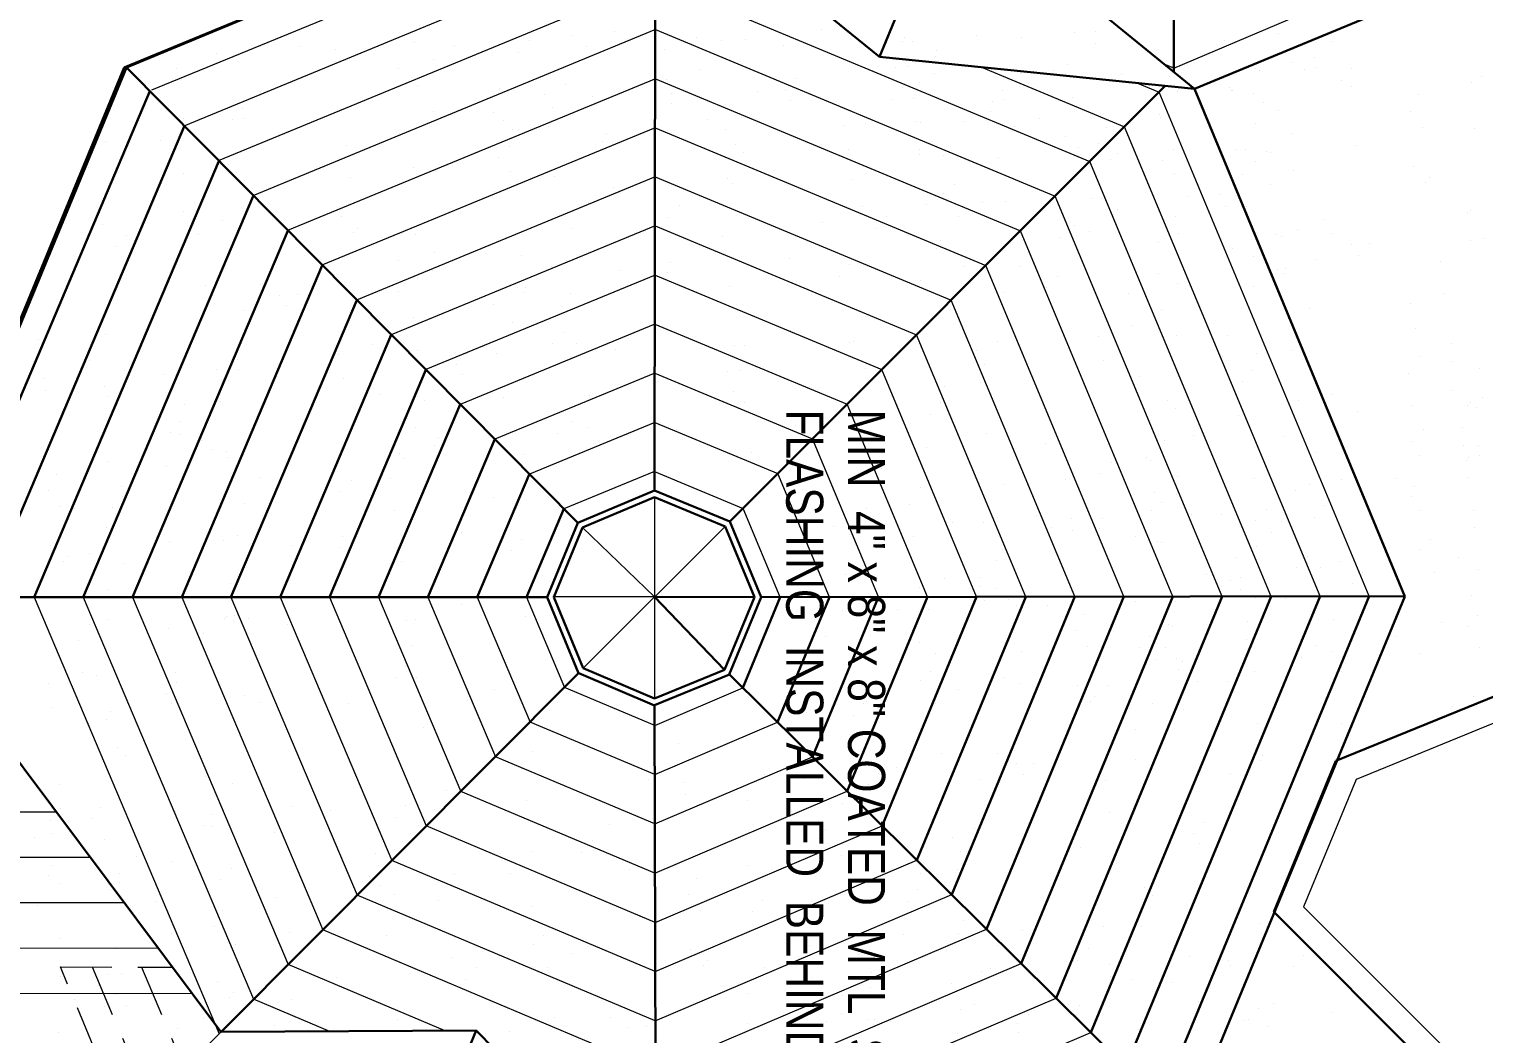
# Model space of a CAD drawing. Header units: inches. Extents: x -10188 to 9179, y -281 to 6710.
# Drawn here: x -2083.5 to -1730.5, y 2189.4 to 2433.1 of the extents above; entities that cross this region are included whole.
import ezdxf

# ---------------------------------------------------------------- set-up
doc = ezdxf.new("R2010")
doc.units = ezdxf.units.IN
doc.header["$MEASUREMENT"] = 0
doc.linetypes.add('HIDDEN', pattern=[0.375, 0.25, -0.125])
for name, color, linetype, lineweight in [('GUTTER', 7, 'Continuous', 15), ('ROOF LINE', 7, 'Continuous', 30), ('ROOFLINE', 7, 'HIDDEN', 30)]:
    doc.layers.add(name, color=color, linetype=linetype, lineweight=lineweight)
doc.styles.add('ARCHENT', font='technical.ttf', dxfattribs={"height": 6})

msp = doc.modelspace()

# ---------------------------------------------------------------- linework, layer by layer
at = {"layer": 'GUTTER'}
for p, q in [((-1672.74, 2287.39), (-1761.49, 2251.14)), ((-1761.49, 2251.14), (-1774.27, 2220.27)), ((-1774.27, 2220.27), (-1651.46, 2097.43))]:
    msp.add_line(p, q, dxfattribs=at)
at = {"layer": 'ROOF LINE', "color": 93}
for p, q in [((-1806.01, 2571.84), (-1805.72, 2422.7)), ((-1931.74, 2321.23), (-1931.58, 2470.74)), ((-1950.31, 2313.33), (-2059.9, 2423.84)), ((-1913.46, 2313.66), (-1807.84, 2419.35)), ((-2106.24, 2295.35), (-2054.23, 2418.08)), ((-2094.29, 2295.35), (-2045.92, 2409.49)), ((-2082.35, 2295.35), (-2037.54, 2401.06)), ((-2070.4, 2295.35), (-2029.17, 2392.64)), ((-2058.45, 2295.35), (-2020.79, 2384.21)), ((-2046.5, 2295.35), (-2012.41, 2375.79)), ((-2034.56, 2295.35), (-2004.04, 2367.36)), ((-2022.61, 2295.35), (-1995.66, 2358.94)), ((-2010.66, 2295.35), (-1987.28, 2350.51)), ((-1998.72, 2295.35), (-1978.91, 2342.09)), ((-1986.77, 2295.35), (-1970.53, 2333.66)), ((-1974.82, 2295.35), (-1962.15, 2325.24)), ((-1962.88, 2295.35), (-1953.78, 2316.81)), ((-1957.81, 2295.35), (-2113.24, 2295.35)), ((-1901.24, 2295.36), (-1910.34, 2273.36)), ((-1905.86, 2295.35), (-1749.81, 2295.6)), ((-1889.33, 2295.37), (-1901.89, 2265)), ((-1877.42, 2295.39), (-1893.45, 2256.64)), ((-1877.42, 2295.39), (-1893.45, 2256.64)), ((-1865.51, 2295.41), (-1885, 2248.28)), ((-1853.6, 2295.43), (-1876.56, 2239.92)), ((-1841.69, 2295.45), (-1868.11, 2231.56)), ((-1829.78, 2295.47), (-1859.66, 2223.2)), ((-1817.87, 2295.49), (-1851.22, 2214.84)), ((-1805.95, 2295.51), (-1842.77, 2206.48)), ((-1794.04, 2295.53), (-1834.32, 2198.12)), ((-1782.13, 2295.54), (-1825.88, 2189.76)), ((-1770.22, 2295.56), (-1817.43, 2181.4)), ((-1758.31, 2295.58), (-1808.98, 2173.04)), ((-1950.18, 2276.9), (-2036.97, 2189.91)), ((-1913.61, 2276.6), (-1802.94, 2167.06)), ((-1931.74, 2269.11), (-1931.5, 2146.2)), ((-2022.26, 2076.37), (-1975.04, 2190.21))]:
    msp.add_line(p, q, dxfattribs=at)
at = {"layer": 'ROOF LINE'}
for p, q in [((-1936.73, 2474.93), (-2059.9, 2423.84)), ((-1936.73, 2474.93), (-1877.2, 2426.42)), ((-1677.56, 2469.66), (-1800.71, 2418.62)), ((-1877.2, 2426.42), (-1860.33, 2467.17)), ((-1860.33, 2467.17), (-1800.71, 2418.62)), ((-2060.5, 2423.83), (-2018.51, 2441.22)), ((-1800.71, 2418.62), (-1877.2, 2426.42)), ((-2113.36, 2295.72), (-2060.5, 2423.83)), ((-2059.91, 2423.85), (-2113.14, 2295.36)), ((-1749.68, 2295.47), (-1800.71, 2418.62)), ((-1950.35, 2313.36), (-1931.74, 2321.23)), ((-1949.21, 2312.21), (-1931.75, 2319.6)), ((-1931.75, 2319.6), (-1914.61, 2312.51)), ((-1931.74, 2321.22), (-1913.46, 2313.66)), ((-1957.81, 2295.35), (-1950.35, 2313.37)), ((-1914.61, 2312.51), (-1907.49, 2295.35)), ((-1913.46, 2313.66), (-1905.86, 2295.35)), ((-1956.19, 2295.35), (-1949.21, 2312.21)), ((-1950.18, 2276.9), (-1957.81, 2295.35)), ((-1949.06, 2278.12), (-1956.19, 2295.35)), ((-1907.49, 2295.35), (-1914.77, 2277.74)), ((-1905.86, 2295.35), (-1913.62, 2276.6)), ((-1749.65, 2295.47), (-1802.83, 2166.94)), ((-1677.35, 2291.99), (-1766.41, 2255.62)), ((-2109.82, 2287.17), (-2037.01, 2189.95)), ((-1931.74, 2270.74), (-1949.06, 2278.12)), ((-1914.77, 2277.74), (-1931.74, 2270.74)), ((-1931.74, 2269.11), (-1950.13, 2276.95)), ((-1913.61, 2276.6), (-1931.74, 2269.12)), ((-1766.41, 2255.62), (-1781.51, 2219.03)), ((-1781.51, 2219.03), (-1657.46, 2094.95)), ((-2036.97, 2189.92), (-1975.04, 2190.21)), ((-1975.04, 2190.21), (-1931.5, 2146.2))]:
    msp.add_line(p, q, dxfattribs=at)
at = {"layer": 'ROOF LINE', "color": 93, "lineweight": 9}
for p, q in [((-1805.72, 2423.64), (-1683.25, 2475.77)), ((-1931.33, 2468.79), (-2053.82, 2418.29)), ((-1931.51, 2456.82), (-2046.03, 2409.6)), ((-1931.53, 2444.92), (-2037.64, 2401.16)), ((-1931.53, 2444.92), (-1826.15, 2401.03)), ((-1931.55, 2433.01), (-2029.25, 2392.72)), ((-1931.55, 2433.01), (-1834.55, 2392.62)), ((-1852.44, 2423.9), (-1817.74, 2409.45)), ((-1805.72, 2423.64), (-1808.12, 2424.65)), ((-1931.57, 2421.1), (-2020.86, 2384.28)), ((-1931.57, 2421.1), (-1842.96, 2384.2)), ((-1814.54, 2420.03), (-1809.33, 2417.86)), ((-1758.31, 2295.58), (-1809.33, 2417.86)), ((-1931.59, 2409.2), (-2012.47, 2375.84)), ((-1931.59, 2409.2), (-1851.37, 2375.79)), ((-1770.22, 2295.56), (-1817.74, 2409.45)), ((-1782.13, 2295.54), (-1826.15, 2401.03)), ((-1931.61, 2397.29), (-2004.08, 2367.41)), ((-1931.61, 2397.29), (-1859.78, 2367.37)), ((-1794.04, 2295.53), (-1834.55, 2392.62)), ((-1931.63, 2385.38), (-1995.69, 2358.97)), ((-1931.63, 2385.38), (-1868.19, 2358.96)), ((-1805.95, 2295.51), (-1842.96, 2384.2)), ((-1931.65, 2373.47), (-1987.3, 2350.53)), ((-1931.65, 2373.47), (-1876.6, 2350.55)), ((-1817.87, 2295.49), (-1851.37, 2375.79)), ((-1829.78, 2295.47), (-1859.78, 2367.37)), ((-1931.67, 2361.57), (-1978.91, 2342.09)), ((-1931.67, 2361.57), (-1885, 2342.13)), ((-1841.69, 2295.45), (-1868.19, 2358.96)), ((-1931.7, 2349.66), (-1970.52, 2333.65)), ((-1931.7, 2349.66), (-1893.41, 2333.72)), ((-1853.6, 2295.43), (-1876.6, 2350.55)), ((-1865.51, 2295.41), (-1885, 2342.13)), ((-1931.72, 2337.75), (-1962.13, 2325.21)), ((-1931.72, 2337.75), (-1901.82, 2325.3)), ((-1877.42, 2295.39), (-1893.41, 2333.72)), ((-1931.74, 2325.85), (-1953.74, 2316.77)), ((-1931.74, 2325.85), (-1910.23, 2316.89)), ((-1889.33, 2295.37), (-1901.82, 2325.3)), ((-1901.24, 2295.36), (-1910.23, 2316.89)), ((-2082.35, 2295.35), (-2037.46, 2189.42)), ((-2070.4, 2295.35), (-2029.07, 2197.83)), ((-2058.45, 2295.35), (-2020.69, 2206.23)), ((-2046.5, 2295.35), (-2012.3, 2214.64)), ((-2034.56, 2295.35), (-2003.92, 2223.04)), ((-2022.61, 2295.35), (-1995.53, 2231.44)), ((-2010.66, 2295.35), (-1987.15, 2239.85)), ((-1998.72, 2295.35), (-1978.76, 2248.25)), ((-1986.77, 2295.35), (-1970.37, 2256.66)), ((-1974.82, 2295.35), (-1961.99, 2265.06)), ((-1962.88, 2295.35), (-1953.6, 2273.47)), ((-1931.73, 2264.25), (-1953.6, 2273.47)), ((-1931.73, 2264.25), (-1910.34, 2273.36)), ((-1931.7, 2252.31), (-1961.99, 2265.06)), ((-1931.7, 2252.31), (-1901.89, 2265)), ((-1931.68, 2240.36), (-1970.37, 2256.66)), ((-1931.68, 2240.36), (-1893.45, 2256.64)), ((-1931.66, 2228.42), (-1978.76, 2248.25)), ((-1931.66, 2228.42), (-1885, 2248.28)), ((-2123.48, 2243.36), (-2076.87, 2243.27)), ((-1931.63, 2216.47), (-1987.15, 2239.85)), ((-1931.63, 2216.47), (-1876.56, 2239.92)), ((-2119.23, 2232.35), (-2068.63, 2232.26)), ((-1931.61, 2204.53), (-1995.53, 2231.44)), ((-1931.61, 2204.53), (-1868.11, 2231.56)), ((-2114.66, 2221.34), (-2060.39, 2221.25)), ((-1931.59, 2192.58), (-2003.92, 2223.04)), ((-1931.59, 2192.58), (-1859.66, 2223.2)), ((-1931.56, 2180.64), (-2012.3, 2214.64)), ((-1931.56, 2180.64), (-1851.22, 2214.84)), ((-2110.1, 2210.33), (-2052.15, 2210.23)), ((-1982.56, 2190.17), (-2020.69, 2206.23)), ((-1931.54, 2168.69), (-1842.77, 2206.48)), ((-2105.53, 2199.33), (-2043.91, 2199.22)), ((-2010.58, 2190.04), (-2029.07, 2197.83)), ((-1931.52, 2156.75), (-1834.32, 2198.12)), ((-1931.5, 2144.8), (-1825.88, 2189.76))]:
    msp.add_line(p, q, dxfattribs=at)
at = {"layer": 'ROOF LINE', "color": 5, "lineweight": 9}
for p, q in [((-1931.75, 2319.6), (-1931.75, 2270.74)), ((-1914.61, 2312.51), (-1949.06, 2278.12))]:
    msp.add_line(p, q, dxfattribs=at)
at = {"layer": 'ROOF LINE', "color": 4, "lineweight": 9}
for p, q in [((-1949.21, 2312.21), (-1931.75, 2295.4)), ((-1931.75, 2295.4), (-1956.19, 2295.4))]:
    msp.add_line(p, q, dxfattribs=at)
at = {"layer": 'ROOF LINE', "color": 5}
for p, q in [((-1907.49, 2295.35), (-1931.75, 2295.4)), ((-1931.75, 2295.4), (-1914.77, 2277.74))]:
    msp.add_line(p, q, dxfattribs=at)
at = {"layer": 'ROOF LINE', "linetype": 'HIDDEN', "lineweight": 9, "ltscale": 50}
for p, q in [((-2059.85, 2166.86), (-2075.93, 2205.66)), ((-2075.93, 2205.66), (-2048.74, 2205.62))]:
    msp.add_line(p, q, dxfattribs=at)
at = {"layer": 'ROOF LINE', "color": 7, "linetype": 'HIDDEN', "lineweight": 9, "ltscale": 50}
for p, q in [((-2068.23, 2205.65), (-2054.23, 2172.61)), ((-2056.27, 2205.63), (-2045.84, 2181.02))]:
    msp.add_line(p, q, dxfattribs=at)
at = {"layer": 'ROOF LINE', "color": 7, "linetype": 'HIDDEN', "lineweight": 9, "ltscale": 20}
msp.add_line((-2036.97, 2189.91), (-2059.93, 2166.9), dxfattribs=at)
at = {"layer": 'ROOFLINE', "color": 7, "linetype": 'Continuous', "lineweight": 25, "ltscale": 100}
for p, q in [((-1941.43, 2432.63), (-1941.43, 2432.63)), ((-1891.19, 2432.92), (-1891.19, 2432.92)), ((-1824.85, 2432.56), (-1824.85, 2432.56)), ((-1989.92, 2429.99), (-1989.92, 2429.99)), ((-1980.38, 2429.06), (-1980.38, 2429.06)), ((-1962.17, 2430.26), (-1962.17, 2430.26)), ((-1951.81, 2431.46), (-1951.81, 2431.46)), ((-1921.55, 2431.11), (-1921.55, 2431.11)), ((-1915.58, 2430.47), (-1915.58, 2430.47)), ((-1909.75, 2430.58), (-1909.75, 2430.58)), ((-1900.41, 2429.09), (-1900.41, 2429.09)), ((-1882.65, 2430.67), (-1882.65, 2430.67)), ((-1871.51, 2430.03), (-1871.51, 2430.03)), ((-1871.16, 2431), (-1871.16, 2431)), ((-1869.19, 2430.16), (-1869.19, 2430.16)), ((-1853.75, 2431.61), (-1853.75, 2431.61)), ((-1842.6, 2430.98), (-1842.6, 2430.98)), ((-1829.94, 2432.31), (-1829.94, 2432.31)), ((-1824.73, 2429.68), (-1824.73, 2429.68)), ((-1793.42, 2430.48), (-1793.42, 2430.48)), ((-1780.27, 2431.94), (-1780.27, 2431.94)), ((-1767.34, 2430.16), (-1767.34, 2430.16)), ((-2038.19, 2427.17), (-2038.19, 2427.17)), ((-2018, 2428.79), (-2018, 2428.79)), ((-2009.29, 2428.11), (-2009.29, 2428.11)), ((-1985.34, 2425.67), (-1985.34, 2425.67)), ((-1964.71, 2427.49), (-1964.71, 2427.49)), ((-1948.38, 2428.94), (-1948.38, 2428.94)), ((-1929.31, 2428.14), (-1929.31, 2428.14)), ((-1863.47, 2426.52), (-1863.47, 2426.52)), ((-1863.35, 2428.05), (-1863.35, 2428.05)), ((-1809.52, 2428.11), (-1809.52, 2428.11)), ((-1771.54, 2426.15), (-1771.54, 2426.15)), ((-2047.79, 2423.6), (-2047.79, 2423.6)), ((-2009.16, 2425.23), (-2009.16, 2425.23)), ((-1993.95, 2423.67), (-1993.95, 2423.67)), ((-1920.52, 2423.3), (-1920.52, 2423.3)), ((-1873.22, 2423.83), (-1873.22, 2423.83)), ((-1870.05, 2424.03), (-1870.05, 2424.03)), ((-1863.91, 2422.25), (-1863.91, 2422.25)), ((-1843.05, 2422.33), (-1843.05, 2422.33)), ((-1835.01, 2423.19), (-1835.01, 2423.19)), ((-1831.46, 2424.45), (-1831.46, 2424.45)), ((-1818.44, 2422.04), (-1818.44, 2422.04)), ((-1806.1, 2424.14), (-1806.1, 2424.14)), ((-1786.04, 2423.69), (-1786.04, 2423.69)), ((-1785.03, 2423.14), (-1785.03, 2423.14)), ((-1777.2, 2425.08), (-1777.2, 2425.08)), ((-1774.08, 2423.38), (-1774.08, 2423.38)), ((-1771.37, 2423.84), (-1771.37, 2423.84)), ((-1762.61, 2423.51), (-1762.61, 2423.51)), ((-1989.37, 2419.35), (-1989.37, 2419.35)), ((-1969.46, 2418.69), (-1969.46, 2418.69)), ((-1953.39, 2419.58), (-1953.39, 2419.58)), ((-1928.76, 2420.81), (-1928.76, 2420.81)), ((-1897.56, 2421.04), (-1897.56, 2421.04)), ((-1871.71, 2418.89), (-1871.71, 2418.89)), ((-1867.5, 2420.19), (-1867.5, 2420.19)), ((-1806.89, 2421.65), (-1806.89, 2421.65)), ((-1792.23, 2418.89), (-1792.23, 2418.89)), ((-1765.15, 2420.74), (-1765.15, 2420.74)), ((-1762.52, 2419.22), (-1762.52, 2419.22)), ((-1733.62, 2420.17), (-1733.62, 2420.17)), ((-1731.09, 2421.51), (-1731.09, 2421.51)), ((-2027.49, 2417.88), (-2027.49, 2417.88)), ((-1958.56, 2417.28), (-1958.56, 2417.28)), ((-1946.77, 2416.75), (-1946.77, 2416.75)), ((-1927.7, 2414.96), (-1927.7, 2414.96)), ((-1927.54, 2417.42), (-1927.54, 2417.42)), ((-1906.75, 2418.04), (-1906.75, 2418.04)), ((-1900.09, 2418.28), (-1900.09, 2418.28)), ((-1898.8, 2415.9), (-1898.8, 2415.9)), ((-1874.24, 2416.12), (-1874.24, 2416.12)), ((-1869.03, 2416.22), (-1869.03, 2416.22)), ((-1861.74, 2415.85), (-1861.74, 2415.85)), ((-1849.78, 2415.54), (-1849.78, 2415.54)), ((-1847.25, 2418.31), (-1847.25, 2418.31)), ((-1847.08, 2416), (-1847.08, 2416)), ((-1830.43, 2416.65), (-1830.43, 2416.65)), ((-1804.91, 2418.05), (-1804.91, 2418.05)), ((-1791.81, 2418.28), (-1791.81, 2418.28)), ((-1791.43, 2418.28), (-1791.43, 2418.28)), ((-1786.46, 2417.46), (-1786.46, 2417.46)), ((-1784, 2415.33), (-1784, 2415.33)), ((-1746.34, 2417.15), (-1746.34, 2417.15)), ((-2046.18, 2411.4), (-2046.18, 2411.4)), ((-2031.68, 2413.86), (-2031.68, 2413.86)), ((-2031.52, 2411.55), (-2031.52, 2411.55)), ((-1985.51, 2413.07), (-1985.51, 2413.07)), ((-1976.67, 2414.44), (-1976.67, 2414.44)), ((-1970.9, 2413.01), (-1970.9, 2413.01)), ((-1956.61, 2414.01), (-1956.61, 2414.01)), ((-1910.78, 2411.72), (-1910.78, 2411.72)), ((-1850.17, 2413.18), (-1850.17, 2413.18)), ((-1838.23, 2411.38), (-1838.23, 2411.38)), ((-1809.33, 2412.33), (-1809.33, 2412.33)), ((-1808.94, 2411.72), (-1808.94, 2411.72)), ((-1780.42, 2413.27), (-1780.42, 2413.27)), ((-1748.32, 2413.18), (-1748.32, 2413.18)), ((-2034.22, 2411.1), (-2034.22, 2411.1)), ((-1993.76, 2407.88), (-1993.76, 2407.88)), ((-1968.44, 2410.88), (-1968.44, 2410.88)), ((-1966.32, 2408.69), (-1966.32, 2408.69)), ((-1964.86, 2408.83), (-1964.86, 2408.83)), ((-1957.53, 2409.47), (-1957.53, 2409.47)), ((-1943.38, 2407.86), (-1943.38, 2407.86)), ((-1918.91, 2411.1), (-1918.91, 2411.1)), ((-1914.47, 2408.81), (-1914.47, 2408.81)), ((-1907.07, 2410.2), (-1907.07, 2410.2)), ((-1885.57, 2409.75), (-1885.57, 2409.75)), ((-1880.61, 2410.21), (-1880.61, 2410.21)), ((-1868.48, 2410.62), (-1868.48, 2410.62)), ((-1867.13, 2410.44), (-1867.13, 2410.44)), ((-1856.67, 2410.7), (-1856.67, 2410.7)), ((-1844.45, 2409.53), (-1844.45, 2409.53)), ((-1822.04, 2409.31), (-1822.04, 2409.31)), ((-1786.03, 2410.33), (-1786.03, 2410.33)), ((-1745.31, 2409.34), (-1745.31, 2409.34)), ((-1732.74, 2409.03), (-1732.74, 2409.03)), ((-2065.05, 2405.76), (-2065.05, 2405.76)), ((-2051.57, 2405.99), (-2051.57, 2405.99)), ((-2022.66, 2406.94), (-2022.66, 2406.94)), ((-2006.48, 2404.86), (-2006.48, 2404.86)), ((-1967.07, 2404.65), (-1967.07, 2404.65)), ((-1944.31, 2405.93), (-1944.31, 2405.93)), ((-1912.05, 2405.23), (-1912.05, 2405.23)), ((-1834.65, 2404.34), (-1834.65, 2404.34)), ((-1832.12, 2407.11), (-1832.12, 2407.11)), ((-1828.83, 2404.45), (-1828.83, 2404.45)), ((-1824.02, 2405.34), (-1824.02, 2405.34)), ((-1777.1, 2407.69), (-1777.1, 2407.69)), ((-1761.68, 2404.85), (-1761.68, 2404.85)), ((-2008.46, 2400.9), (-2008.46, 2400.9)), ((-1969.6, 2401.88), (-1969.6, 2401.88)), ((-1910.13, 2403.19), (-1910.13, 2403.19)), ((-1884.64, 2403.89), (-1884.64, 2403.89)), ((-1867.45, 2402.82), (-1867.45, 2402.82)), ((-1867.42, 2404.03), (-1867.42, 2404.03)), ((-1861.74, 2402.49), (-1861.74, 2402.49)), ((-1848.39, 2402.02), (-1848.39, 2402.02)), ((-1821.02, 2401.5), (-1821.02, 2401.5)), ((-1819.48, 2402.96), (-1819.48, 2402.96)), ((-1808.44, 2401.2), (-1808.44, 2401.2)), ((-1805.91, 2403.96), (-1805.91, 2403.96)), ((-1790.58, 2403.91), (-1790.58, 2403.91)), ((-1788.26, 2404.03), (-1788.26, 2404.03)), ((-1785.88, 2401.07), (-1785.88, 2401.07)), ((-1783.36, 2403.32), (-1783.36, 2403.32)), ((-1782.39, 2403.13), (-1782.39, 2403.13)), ((-2069.08, 2399.44), (-2069.08, 2399.44)), ((-2046.18, 2398.05), (-2046.18, 2398.05)), ((-1990.35, 2399.51), (-1990.35, 2399.51)), ((-1966.83, 2398.69), (-1966.83, 2398.69)), ((-1955.93, 2397.27), (-1955.93, 2397.27)), ((-1805.49, 2397.99), (-1805.49, 2397.99)), ((-1792.29, 2397.71), (-1792.29, 2397.71)), ((-1789.13, 2397.91), (-1789.13, 2397.91)), ((-1776.59, 2398.94), (-1776.59, 2398.94)), ((-1747.68, 2399.88), (-1747.68, 2399.88)), ((-2005.45, 2397.05), (-2005.45, 2397.05)), ((-1992.88, 2396.75), (-1992.88, 2396.75)), ((-1970.67, 2393.73), (-1970.67, 2393.73)), ((-1941.77, 2394.67), (-1941.77, 2394.67)), ((-1914.16, 2396.87), (-1914.16, 2396.87)), ((-1912.87, 2395.62), (-1912.87, 2395.62)), ((-1883.96, 2396.56), (-1883.96, 2396.56)), ((-1859.06, 2395.48), (-1859.06, 2395.48)), ((-1799.71, 2395.4), (-1799.71, 2395.4)), ((-1782.33, 2395.51), (-1782.33, 2395.51)), ((-1744.7, 2395.98), (-1744.7, 2395.98)), ((-1743.71, 2397.14), (-1743.71, 2397.14)), ((-2043.5, 2391.03), (-2043.5, 2391.03)), ((-1947.7, 2391.08), (-1947.7, 2391.08)), ((-1925.73, 2390.3), (-1925.73, 2390.3)), ((-1916.23, 2390.73), (-1916.23, 2390.73)), ((-1881.19, 2390.15), (-1881.19, 2390.15)), ((-1865.84, 2390.62), (-1865.84, 2390.62)), ((-1861.59, 2393.23), (-1861.59, 2393.23)), ((-1852.29, 2391.1), (-1852.29, 2391.1)), ((-1846.61, 2391.29), (-1846.61, 2391.29)), ((-1825.83, 2391.92), (-1825.83, 2391.92)), ((-1823.39, 2392.04), (-1823.39, 2392.04)), ((-1802.25, 2392.64), (-1802.25, 2392.64)), ((-1794.49, 2392.99), (-1794.49, 2392.99)), ((-1790.78, 2392.76), (-1790.78, 2392.76)), ((-2046.02, 2388.78), (-2046.02, 2388.78)), ((-2036.73, 2386.65), (-2036.73, 2386.65)), ((-2007.83, 2387.6), (-2007.83, 2387.6)), ((-1981.56, 2388.83), (-1981.56, 2388.83)), ((-1978.92, 2388.54), (-1978.92, 2388.54)), ((-1928.27, 2387.53), (-1928.27, 2387.53)), ((-1875.42, 2387.56), (-1875.42, 2387.56)), ((-1858.03, 2387.67), (-1858.03, 2387.67)), ((-1820.4, 2388.15), (-1820.4, 2388.15)), ((-1819.41, 2389.31), (-1819.41, 2389.31)), ((-1805.4, 2387.73), (-1805.4, 2387.73)), ((-1793.32, 2390), (-1793.32, 2390)), ((-1788.1, 2390.1), (-1788.1, 2390.1)), ((-1769.24, 2387.05), (-1769.24, 2387.05)), ((-1734.45, 2388.53), (-1734.45, 2388.53)), ((-1733.73, 2389.24), (-1733.73, 2389.24)), ((-2065.63, 2385.71), (-2065.63, 2385.71)), ((-2059.86, 2383.12), (-2059.86, 2383.12)), ((-2042.47, 2383.22), (-2042.47, 2383.22)), ((-2004.84, 2383.7), (-2004.84, 2383.7)), ((-2003.85, 2384.86), (-2003.85, 2384.86)), ((-1992.94, 2383.44), (-1992.94, 2383.44)), ((-1989.84, 2383.28), (-1989.84, 2383.28)), ((-1951.73, 2384.75), (-1951.73, 2384.75)), ((-1891.11, 2386.21), (-1891.11, 2386.21)), ((-1877.95, 2384.8), (-1877.95, 2384.8)), ((-1829.86, 2385.59), (-1829.86, 2385.59)), ((-1826.15, 2384.08), (-1826.15, 2384.08)), ((-1804.64, 2383.63), (-1804.64, 2383.63)), ((-1780.72, 2383.31), (-1780.72, 2383.31)), ((-1775.74, 2384.57), (-1775.74, 2384.57)), ((-1767.26, 2383.45), (-1767.26, 2383.45)), ((-2062.39, 2380.35), (-2062.39, 2380.35)), ((-1915.2, 2382.92), (-1915.2, 2382.92)), ((-1863.39, 2379.8), (-1863.39, 2379.8)), ((-1862.45, 2381.74), (-1862.45, 2381.74)), ((-1833.55, 2382.68), (-1833.55, 2382.68)), ((-1809.43, 2381.4), (-1809.43, 2381.4)), ((-1791.61, 2379.9), (-1791.61, 2379.9)), ((-1779.71, 2382.76), (-1779.71, 2382.76)), ((-1762.71, 2380.85), (-1762.71, 2380.85)), ((-1758.38, 2381.05), (-1758.38, 2381.05)), ((-1733.81, 2381.79), (-1733.81, 2381.79)), ((-1730.59, 2382.24), (-1730.59, 2382.24)), ((-1993.87, 2376.96), (-1993.87, 2376.96)), ((-1985.26, 2378.96), (-1985.26, 2378.96)), ((-1964.15, 2378.31), (-1964.15, 2378.31)), ((-1953.25, 2376.9), (-1953.25, 2376.9)), ((-1927.89, 2376.58), (-1927.89, 2376.58)), ((-1898.99, 2377.53), (-1898.99, 2377.53)), ((-1786.5, 2377.9), (-1786.5, 2377.9)), ((-1771.29, 2377.13), (-1771.29, 2377.13)), ((-1760.91, 2378.29), (-1760.91, 2378.29)), ((-1741.02, 2376.77), (-1741.02, 2376.77)), ((-1989.29, 2372.64), (-1989.29, 2372.64)), ((-1985.69, 2374.69), (-1985.69, 2374.69)), ((-1956.79, 2375.64), (-1956.79, 2375.64)), ((-1940.22, 2374.48), (-1940.22, 2374.48)), ((-1928.67, 2374.09), (-1928.67, 2374.09)), ((-1886.93, 2373.19), (-1886.93, 2373.19)), ((-1884.4, 2375.95), (-1884.4, 2375.95)), ((-1856.43, 2375.48), (-1856.43, 2375.48)), ((-1842.96, 2375.61), (-1842.96, 2375.61)), ((-1838.41, 2373.01), (-1838.41, 2373.01)), ((-1834.08, 2373.22), (-1834.08, 2373.22)), ((-1809.51, 2373.96), (-1809.51, 2373.96)), ((-1780.61, 2374.9), (-1780.61, 2374.9)), ((-1779.06, 2373.8), (-1779.06, 2373.8)), ((-1778.68, 2374.95), (-1778.68, 2374.95)), ((-2040.86, 2371.03), (-2040.86, 2371.03)), ((-2027.4, 2371.17), (-2027.4, 2371.17)), ((-1993.95, 2369.51), (-1993.95, 2369.51)), ((-1965.04, 2370.45), (-1965.04, 2370.45)), ((-1963.5, 2369.35), (-1963.5, 2369.35)), ((-1963.12, 2370.51), (-1963.12, 2370.51)), ((-1952.22, 2369.09), (-1952.22, 2369.09)), ((-1913.6, 2370.73), (-1913.6, 2370.73)), ((-1867.31, 2372.07), (-1867.31, 2372.07)), ((-1846.99, 2369.29), (-1846.99, 2369.29)), ((-1836.62, 2370.45), (-1836.62, 2370.45)), ((-1804.82, 2371.34), (-1804.82, 2371.34)), ((-1786.38, 2370.75), (-1786.38, 2370.75)), ((-2051.75, 2367.62), (-2051.75, 2367.62)), ((-2022.85, 2368.56), (-2022.85, 2368.56)), ((-2021.05, 2366), (-2021.05, 2366)), ((-2018.52, 2368.77), (-2018.52, 2368.77)), ((-1970.81, 2366.3), (-1970.81, 2366.3)), ((-1816.73, 2368.93), (-1816.73, 2368.93)), ((-1748.24, 2366.47), (-1748.24, 2366.47)), ((-1740, 2368.96), (-1740, 2368.96)), ((-2031.43, 2364.84), (-2031.43, 2364.84)), ((-2001.17, 2364.48), (-2001.17, 2364.48)), ((-1990.26, 2363.07), (-1990.26, 2363.07)), ((-1966.23, 2361.98), (-1966.23, 2361.98)), ((-1880.53, 2363.5), (-1880.53, 2363.5)), ((-1808.85, 2365.01), (-1808.85, 2365.01)), ((-1778.04, 2362.94), (-1778.04, 2362.94)), ((-1772.87, 2365.24), (-1772.87, 2365.24)), ((-2064.96, 2359.05), (-2064.96, 2359.05)), ((-1953.91, 2359.55), (-1953.91, 2359.55)), ((-1898.89, 2360.14), (-1898.89, 2360.14)), ((-1823.94, 2358.63), (-1823.94, 2358.63)), ((-1815.7, 2361.12), (-1815.7, 2361.12)), ((-1804.99, 2358.73), (-1804.99, 2358.73)), ((-1792.75, 2358.87), (-1792.75, 2358.87)), ((-1776.09, 2359.67), (-1776.09, 2359.67)), ((-1747.18, 2360.62), (-1747.18, 2360.62)), ((-2081.25, 2357.75), (-2081.25, 2357.75)), ((-2000.14, 2356.68), (-2000.14, 2356.68)), ((-1989.23, 2355.26), (-1989.23, 2355.26)), ((-1956.44, 2356.79), (-1956.44, 2356.79)), ((-1950.61, 2356.9), (-1950.61, 2356.9)), ((-1941.27, 2355.41), (-1941.27, 2355.41)), ((-1912.37, 2356.35), (-1912.37, 2356.35)), ((-1910.05, 2356.48), (-1910.05, 2356.48)), ((-1884.56, 2357.17), (-1884.56, 2357.17)), ((-1883.46, 2357.3), (-1883.46, 2357.3)), ((-1853.75, 2355.1), (-1853.75, 2355.1)), ((-1848.57, 2357.4), (-1848.57, 2357.4)), ((-1795.28, 2356.1), (-1795.28, 2356.1)), ((-1777.01, 2355.13), (-1777.01, 2355.13)), ((-1738.39, 2356.77), (-1738.39, 2356.77)), ((-2068.99, 2352.73), (-2068.99, 2352.73)), ((-2033.01, 2352.96), (-2033.01, 2352.96)), ((-2008.38, 2354.18), (-2008.38, 2354.18)), ((-1979.71, 2351.66), (-1979.71, 2351.66)), ((-1977.18, 2354.42), (-1977.18, 2354.42)), ((-1970.17, 2354.46), (-1970.17, 2354.46)), ((-1851.79, 2351.84), (-1851.79, 2351.84)), ((-1822.89, 2352.78), (-1822.89, 2352.78)), ((-1793.99, 2353.73), (-1793.99, 2353.73)), ((-1785.8, 2354.35), (-1785.8, 2354.35)), ((-1746.13, 2353.7), (-1746.13, 2353.7)), ((-1738.02, 2352.62), (-1738.02, 2352.62)), ((-2079.77, 2348.43), (-2079.77, 2348.43)), ((-2060.41, 2350.31), (-2060.41, 2350.31)), ((-2050.87, 2349.37), (-2050.87, 2349.37)), ((-2038.18, 2350.65), (-2038.18, 2350.65)), ((-2035.19, 2347.81), (-2035.19, 2347.81)), ((-2032.66, 2350.57), (-2032.66, 2350.57)), ((-2007.33, 2348.33), (-2007.33, 2348.33)), ((-1978.42, 2349.28), (-1978.42, 2349.28)), ((-1914.08, 2350.15), (-1914.08, 2350.15)), ((-1910.91, 2350.35), (-1910.91, 2350.35)), ((-1880.69, 2350.89), (-1880.69, 2350.89)), ((-1814.1, 2348.93), (-1814.1, 2348.93)), ((-1786.55, 2350.31), (-1786.55, 2350.31)), ((-1748.84, 2349.61), (-1748.84, 2349.61)), ((-1731.53, 2350.89), (-1731.53, 2350.89)), ((-2079.65, 2345.55), (-2079.65, 2345.55)), ((-2065.13, 2346.44), (-2065.13, 2346.44)), ((-2036.23, 2347.39), (-2036.23, 2347.39)), ((-1998.53, 2344.48), (-1998.53, 2344.48)), ((-1947.61, 2344.36), (-1947.61, 2344.36)), ((-1912.57, 2345.21), (-1912.57, 2345.21)), ((-1861.5, 2346.52), (-1861.5, 2346.52)), ((-1852.72, 2347.29), (-1852.72, 2347.29)), ((-1789.08, 2347.54), (-1789.08, 2347.54)), ((-1767.12, 2344.43), (-1767.12, 2344.43)), ((-1738.21, 2345.37), (-1738.21, 2345.37)), ((-2064.44, 2343.98), (-2064.44, 2343.98)), ((-2045.94, 2342.07), (-2045.94, 2342.07)), ((-2037.15, 2342.85), (-2037.15, 2342.85)), ((-1987.63, 2343.07), (-1987.63, 2343.07)), ((-1968.4, 2343.74), (-1968.4, 2343.74)), ((-1915.1, 2342.44), (-1915.1, 2342.44)), ((-1909.89, 2342.54), (-1909.89, 2342.54)), ((-1862.25, 2342.47), (-1862.25, 2342.47)), ((-1807.24, 2343.05), (-1807.24, 2343.05)), ((-1805.32, 2341.02), (-1805.32, 2341.02)), ((-1775.41, 2342.94), (-1775.41, 2342.94)), ((-1747.81, 2341.81), (-1747.81, 2341.81)), ((-1734.37, 2341.81), (-1734.37, 2341.81)), ((-1733.64, 2342.53), (-1733.64, 2342.53)), ((-1732.35, 2341.28), (-1732.35, 2341.28)), ((-1730.77, 2343.87), (-1730.77, 2343.87)), ((-2046.69, 2338.03), (-2046.69, 2338.03)), ((-2039.95, 2339.01), (-2039.95, 2339.01)), ((-1991.67, 2338.61), (-1991.67, 2338.61)), ((-1951.64, 2338.04), (-1951.64, 2338.04)), ((-1891.02, 2339.5), (-1891.02, 2339.5)), ((-1864.79, 2339.71), (-1864.79, 2339.71)), ((-1790.15, 2339.39), (-1790.15, 2339.39)), ((-1761.25, 2340.34), (-1761.25, 2340.34)), ((-2049.22, 2335.26), (-2049.22, 2335.26)), ((-2047.15, 2334.76), (-2047.15, 2334.76)), ((-1989.75, 2336.57), (-1989.75, 2336.57)), ((-1984.23, 2334.18), (-1984.23, 2334.18)), ((-1955.33, 2335.13), (-1955.33, 2335.13)), ((-1947.93, 2336.52), (-1947.93, 2336.52)), ((-1926.43, 2336.07), (-1926.43, 2336.07)), ((-1897.53, 2337.02), (-1897.53, 2337.02)), ((-1851.11, 2335.1), (-1851.11, 2335.1)), ((-1809.35, 2334.69), (-1809.35, 2334.69)), ((-1801.04, 2334.5), (-1801.04, 2334.5)), ((-1779.15, 2334.39), (-1779.15, 2334.39)), ((-1767.17, 2336.74), (-1767.17, 2336.74)), ((-1745.21, 2335.96), (-1745.21, 2335.96)), ((-1735.71, 2336.39), (-1735.71, 2336.39)), ((-2041.38, 2333.33), (-2041.38, 2333.33)), ((-2038.92, 2331.2), (-2038.92, 2331.2)), ((-2035.55, 2330.65), (-2035.55, 2330.65)), ((-1993.78, 2330.24), (-1993.78, 2330.24)), ((-1985.17, 2332.25), (-1985.17, 2332.25)), ((-1908.28, 2330.35), (-1908.28, 2330.35)), ((-1865.85, 2331.55), (-1865.85, 2331.55)), ((-1836.95, 2332.5), (-1836.95, 2332.5)), ((-1808.05, 2333.44), (-1808.05, 2333.44)), ((-1771.2, 2330.41), (-1771.2, 2330.41)), ((-1747.75, 2333.2), (-1747.75, 2333.2)), ((-1735.34, 2332.25), (-1735.34, 2332.25)), ((-1731.71, 2332.07), (-1731.71, 2332.07)), ((-2064.25, 2328.2), (-2064.25, 2328.2)), ((-2050.29, 2327.11), (-2050.29, 2327.11)), ((-2035.34, 2329.14), (-2035.34, 2329.14)), ((-2021.39, 2328.05), (-2021.39, 2328.05)), ((-1992.49, 2329), (-1992.49, 2329)), ((-1963.58, 2329.94), (-1963.58, 2329.94)), ((-1876.75, 2326.66), (-1876.75, 2326.66)), ((-1842.88, 2328.9), (-1842.88, 2328.9)), ((-1820.92, 2328.12), (-1820.92, 2328.12)), ((-1812.42, 2329.11), (-1812.42, 2329.11)), ((-1811.41, 2328.55), (-1811.41, 2328.55)), ((-1746.21, 2329.61), (-1746.21, 2329.61)), ((-1734.68, 2328.58), (-1734.68, 2328.58)), ((-1734.24, 2329.3), (-1734.24, 2329.3)), ((-1731.54, 2329.76), (-1731.54, 2329.76)), ((-2076.96, 2325.18), (-2076.96, 2325.18)), ((-2027.32, 2324.45), (-2027.32, 2324.45)), ((-2005.35, 2323.68), (-2005.35, 2323.68)), ((-1995.85, 2324.11), (-1995.85, 2324.11)), ((-1831.95, 2323.78), (-1831.95, 2323.78)), ((-1823.45, 2325.36), (-1823.45, 2325.36)), ((-1804.74, 2324.63), (-1804.74, 2324.63)), ((-1786.29, 2324.03), (-1786.29, 2324.03)), ((-1765.07, 2323.97), (-1765.07, 2323.97)), ((-1751.59, 2324.2), (-1751.59, 2324.2)), ((-1734.31, 2324.44), (-1734.31, 2324.44)), ((-2078.94, 2321.21), (-2078.94, 2321.21)), ((-2061.18, 2322.21), (-2061.18, 2322.21)), ((-2060.83, 2319.83), (-2060.83, 2319.83)), ((-2007.89, 2320.91), (-2007.89, 2320.91)), ((-1970.73, 2319.59), (-1970.73, 2319.59)), ((-1888.13, 2321.27), (-1888.13, 2321.27)), ((-1867.29, 2321.85), (-1867.29, 2321.85)), ((-1846.91, 2322.58), (-1846.91, 2322.58)), ((-1810.39, 2320.75), (-1810.39, 2320.75)), ((-1805.17, 2320.36), (-1805.17, 2320.36)), ((-1776.27, 2321.3), (-1776.27, 2321.3)), ((-1772.73, 2322.56), (-1772.73, 2322.56)), ((-1759.7, 2320.15), (-1759.7, 2320.15)), ((-1748.15, 2319.76), (-1748.15, 2319.76)), ((-1747.37, 2322.25), (-1747.37, 2322.25)), ((-2075.94, 2317.37), (-2075.94, 2317.37)), ((-2072.57, 2316.82), (-2072.57, 2316.82)), ((-2063.36, 2317.07), (-2063.36, 2317.07)), ((-2037.31, 2319), (-2037.31, 2319)), ((-2031.35, 2318.13), (-2031.35, 2318.13)), ((-1994.82, 2316.3), (-1994.82, 2316.3)), ((-1880.44, 2316.79), (-1880.44, 2316.79)), ((-1869.99, 2317.76), (-1869.99, 2317.76)), ((-1811.1, 2316.35), (-1811.1, 2316.35)), ((-1808.77, 2318.3), (-1808.77, 2318.3)), ((-1783.36, 2316.61), (-1783.36, 2316.61)), ((-1769.1, 2317.65), (-1769.1, 2317.65)), ((-1746.2, 2316.25), (-1746.2, 2316.25)), ((-1733.08, 2316.39), (-1733.08, 2316.39)), ((-1888.27, 2312.57), (-1888.27, 2312.57)), ((-1880.88, 2312.52), (-1880.88, 2312.52)), ((-1859.37, 2313.52), (-1859.37, 2313.52)), ((-1851.98, 2313.46), (-1851.98, 2313.46)), ((-1848.43, 2314.72), (-1848.43, 2314.72)), ((-1839.18, 2315.14), (-1839.18, 2315.14)), ((-1830.47, 2314.46), (-1830.47, 2314.46)), ((-1823.07, 2314.41), (-1823.07, 2314.41)), ((-1801.56, 2315.41), (-1801.56, 2315.41)), ((-1794.17, 2315.35), (-1794.17, 2315.35)), ((-1785.89, 2313.85), (-1785.89, 2313.85)), ((-1779.58, 2313.78), (-1779.58, 2313.78)), ((-1771.7, 2314.75), (-1771.7, 2314.75)), ((-2064.88, 2312.34), (-2064.88, 2312.34)), ((-2036.41, 2309.02), (-2036.41, 2309.02)), ((-2032.87, 2310.28), (-2032.87, 2310.28)), ((-2007.51, 2309.96), (-2007.51, 2309.96)), ((-1978.61, 2310.91), (-1978.61, 2310.91)), ((-1964.02, 2309.33), (-1964.02, 2309.33)), ((-1884.47, 2310.46), (-1884.47, 2310.46)), ((-1868.97, 2309.95), (-1868.97, 2309.95)), ((-1835.41, 2312.31), (-1835.41, 2312.31)), ((-1830.34, 2311.59), (-1830.34, 2311.59)), ((-1823.85, 2311.92), (-1823.85, 2311.92)), ((-1815.13, 2310.02), (-1815.13, 2310.02)), ((-1782.11, 2311.01), (-1782.11, 2311.01)), ((-1743.52, 2309.24), (-1743.52, 2309.24)), ((-1732.71, 2312.24), (-1732.71, 2312.24)), ((-2078.31, 2307.91), (-2078.31, 2307.91)), ((-2068.91, 2306.02), (-2068.91, 2306.02)), ((-2065.31, 2308.07), (-2065.31, 2308.07)), ((-2049.41, 2308.86), (-2049.41, 2308.86)), ((-2019.84, 2307.86), (-2019.84, 2307.86)), ((-2008.29, 2307.47), (-2008.29, 2307.47)), ((-1966.55, 2306.57), (-1966.55, 2306.57)), ((-1847.4, 2306.92), (-1847.4, 2306.92)), ((-1809.74, 2308.73), (-1809.74, 2308.73)), ((-1808.78, 2308.55), (-1808.78, 2308.55)), ((-1785.71, 2307.64), (-1785.71, 2307.64)), ((-1746.05, 2306.99), (-1746.05, 2306.99)), ((-2075.32, 2304.02), (-2075.32, 2304.02)), ((-2074.33, 2305.17), (-2074.33, 2305.17)), ((-2060.32, 2303.6), (-2060.32, 2303.6)), ((-2031.84, 2302.47), (-2031.84, 2302.47)), ((-1993.22, 2304.11), (-1993.22, 2304.11)), ((-1848.67, 2304.23), (-1848.67, 2304.23)), ((-1790.65, 2305.04), (-1790.65, 2305.04)), ((-1775.92, 2302.45), (-1775.92, 2302.45)), ((-1773.38, 2305.22), (-1773.38, 2305.22)), ((-1770.09, 2302.56), (-1770.09, 2302.56)), ((-1765.66, 2303.91), (-1765.66, 2303.91)), ((-1736.75, 2304.86), (-1736.75, 2304.86)), ((-1731.84, 2302.02), (-1731.84, 2302.02)), ((-2034.63, 2298.63), (-2034.63, 2298.63)), ((-1885.45, 2300.89), (-1885.45, 2300.89)), ((-1861.42, 2299.8), (-1861.42, 2299.8)), ((-1852.86, 2300.21), (-1852.86, 2300.21)), ((-1808.71, 2300.92), (-1808.71, 2300.92)), ((-1797.85, 2300.8), (-1797.85, 2300.8)), ((-1792.08, 2299.36), (-1792.08, 2299.36)), ((-1789.65, 2300.13), (-1789.65, 2300.13)), ((-1762.42, 2298.56), (-1762.42, 2298.56)), ((-1760.75, 2301.07), (-1760.75, 2301.07)), ((-1759.88, 2301.32), (-1759.88, 2301.32)), ((-1742.5, 2301.43), (-1742.5, 2301.43)), ((-2069.88, 2296.45), (-2069.88, 2296.45)), ((-2064.35, 2297.27), (-2064.35, 2297.27)), ((-2045.85, 2295.36), (-2045.85, 2295.36)), ((-1867.36, 2297.76), (-1867.36, 2297.76)), ((-1855.4, 2297.45), (-1855.4, 2297.45)), ((-1852.7, 2297.91), (-1852.7, 2297.91)), ((-1849.09, 2297.38), (-1849.09, 2297.38)), ((-1794.07, 2297.96), (-1794.07, 2297.96)), ((-1789.62, 2297.24), (-1789.62, 2297.24)), ((-1786.04, 2295.18), (-1786.04, 2295.18)), ((-1778.65, 2295.12), (-1778.65, 2295.12)), ((-1733.56, 2295.82), (-1733.56, 2295.82)), ((-2033.53, 2292.93), (-2033.53, 2292.93)), ((-1978.51, 2293.52), (-1978.51, 2293.52)), ((-1886.23, 2292.12), (-1886.23, 2292.12)), ((-1884.42, 2293.09), (-1884.42, 2293.09)), ((-1872.75, 2292.34), (-1872.75, 2292.34)), ((-1865.35, 2292.29), (-1865.35, 2292.29)), ((-1851.62, 2294.62), (-1851.62, 2294.62)), ((-1845.8, 2294.72), (-1845.8, 2294.72)), ((-1843.84, 2293.29), (-1843.84, 2293.29)), ((-1836.45, 2293.23), (-1836.45, 2293.23)), ((-1814.94, 2294.23), (-1814.94, 2294.23)), ((-1807.55, 2294.18), (-1807.55, 2294.18)), ((-1805.23, 2294.3), (-1805.23, 2294.3)), ((-2068.85, 2288.64), (-2068.85, 2288.64)), ((-2064.43, 2289.83), (-2064.43, 2289.83)), ((-2049.79, 2287.84), (-2049.79, 2287.84)), ((-2036.06, 2290.17), (-2036.06, 2290.17)), ((-2035.53, 2290.77), (-2035.53, 2290.77)), ((-2033.98, 2289.67), (-2033.98, 2289.67)), ((-2033.6, 2290.82), (-2033.6, 2290.82)), ((-2030.23, 2290.28), (-2030.23, 2290.28)), ((-2020.89, 2288.79), (-2020.89, 2288.79)), ((-1991.99, 2289.73), (-1991.99, 2289.73)), ((-1989.67, 2289.86), (-1989.67, 2289.86)), ((-1963.08, 2290.68), (-1963.08, 2290.68)), ((-1827.66, 2291.21), (-1827.66, 2291.21)), ((-1809.26, 2287.98), (-1809.26, 2287.98)), ((-1807.11, 2288.73), (-1807.11, 2288.73)), ((-1806.1, 2288.18), (-1806.1, 2288.18)), ((-1787.88, 2289.4), (-1787.88, 2289.4)), ((-1767.09, 2290.03), (-1767.09, 2290.03)), ((-1740.89, 2289.23), (-1740.89, 2289.23)), ((-1734.58, 2288.11), (-1734.58, 2288.11)), ((-1732.05, 2290.87), (-1732.05, 2290.87)), ((-2071.65, 2284.8), (-2071.65, 2284.8)), ((-2041.3, 2286.61), (-2041.3, 2286.61)), ((-1890.26, 2285.79), (-1890.26, 2285.79)), ((-1867.36, 2284.4), (-1867.36, 2284.4)), ((-1829.64, 2287.25), (-1829.64, 2287.25)), ((-1811.53, 2285.87), (-1811.53, 2285.87)), ((-1788.01, 2285.04), (-1788.01, 2285.04)), ((-1751.78, 2285.83), (-1751.78, 2285.83)), ((-1993.7, 2283.53), (-1993.7, 2283.53)), ((-1990.53, 2283.73), (-1990.53, 2283.73)), ((-1882.81, 2280.89), (-1882.81, 2280.89)), ((-1863.58, 2281.57), (-1863.58, 2281.57)), ((-1842.79, 2282.19), (-1842.79, 2282.19)), ((-1826.63, 2283.41), (-1826.63, 2283.41)), ((-1814.06, 2283.1), (-1814.06, 2283.1)), ((-1807.75, 2283.03), (-1807.75, 2283.03)), ((-1774.81, 2280.79), (-1774.81, 2280.79)), ((-1771.12, 2283.7), (-1771.12, 2283.7)), ((-1767.41, 2282.19), (-1767.41, 2282.19)), ((-1745.91, 2281.73), (-1745.91, 2281.73)), ((-1731.46, 2283.05), (-1731.46, 2283.05)), ((-2027.23, 2277.74), (-2027.23, 2277.74)), ((-1992.19, 2278.59), (-1992.19, 2278.59)), ((-1864.68, 2277.38), (-1864.68, 2277.38)), ((-1810.29, 2280.27), (-1810.29, 2280.27)), ((-1805.07, 2280.37), (-1805.07, 2280.37)), ((-1804.65, 2277.91), (-1804.65, 2277.91)), ((-1803.71, 2279.84), (-1803.71, 2279.84)), ((-1786.21, 2277.32), (-1786.21, 2277.32)), ((-1764.99, 2277.26), (-1764.99, 2277.26)), ((-2078.86, 2274.5), (-2078.86, 2274.5)), ((-2070.62, 2276.99), (-2070.62, 2276.99)), ((-2067.25, 2276.45), (-2067.25, 2276.45)), ((-2048.02, 2277.12), (-2048.02, 2277.12)), ((-2047.67, 2274.74), (-2047.67, 2274.74)), ((-1994.72, 2275.82), (-1994.72, 2275.82)), ((-1989.51, 2275.92), (-1989.51, 2275.92)), ((-1867.2, 2275.13), (-1867.2, 2275.13)), ((-1846.82, 2275.86), (-1846.82, 2275.86)), ((-1843.11, 2274.35), (-1843.11, 2274.35)), ((-1829.01, 2273.95), (-1829.01, 2273.95)), ((-1821.61, 2273.9), (-1821.61, 2273.9)), ((-1800.1, 2274.89), (-1800.1, 2274.89)), ((-1792.71, 2274.84), (-1792.71, 2274.84)), ((-2050.2, 2271.97), (-2050.2, 2271.97)), ((-2031.26, 2271.42), (-2031.26, 2271.42)), ((-1977.15, 2270.39), (-1977.15, 2270.39)), ((-1970.64, 2272.87), (-1970.64, 2272.87)), ((-1886.81, 2272.06), (-1886.81, 2272.06)), ((-1879.42, 2272.01), (-1879.42, 2272.01)), ((-1857.91, 2273.01), (-1857.91, 2273.01)), ((-1850.52, 2272.95), (-1850.52, 2272.95)), ((-1825.03, 2271.21), (-1825.03, 2271.21)), ((-1769.02, 2270.93), (-1769.02, 2270.93)), ((-1733.04, 2271.16), (-1733.04, 2271.16)), ((-2077.81, 2268.65), (-2077.81, 2268.65)), ((-2063.85, 2267.56), (-2063.85, 2267.56)), ((-2048.91, 2269.59), (-2048.91, 2269.59)), ((-2034.95, 2268.5), (-2034.95, 2268.5)), ((-2027.55, 2269.9), (-2027.55, 2269.9)), ((-2006.05, 2269.45), (-2006.05, 2269.45)), ((-1883.57, 2266.7), (-1883.57, 2266.7)), ((-1881.04, 2269.47), (-1881.04, 2269.47)), ((-1880.36, 2270.08), (-1880.36, 2270.08)), ((-1863.65, 2269.58), (-1863.65, 2269.58)), ((-1826.02, 2270.05), (-1826.02, 2270.05)), ((-1811.02, 2269.63), (-1811.02, 2269.63)), ((-1803.46, 2268.18), (-1803.46, 2268.18)), ((-1738.21, 2268.86), (-1738.21, 2268.86)), ((-2069.02, 2264.8), (-2069.02, 2264.8)), ((-2064.79, 2265.63), (-2064.79, 2265.63)), ((-1987.9, 2263.73), (-1987.9, 2263.73)), ((-1815.05, 2263.31), (-1815.05, 2263.31)), ((-1785.33, 2264.67), (-1785.33, 2264.67)), ((-1765.16, 2264.65), (-1765.16, 2264.65)), ((-1925.93, 2259.77), (-1925.93, 2259.77)), ((-2062.16, 2258.92), (-2062.16, 2258.92)), ((-2060.24, 2256.89), (-2060.24, 2256.89)), ((-1961.27, 2257.84), (-1961.27, 2257.84)), ((-1862.04, 2257.38), (-1862.04, 2257.38)), ((-1848.58, 2257.52), (-1848.58, 2257.52)), ((-1786.22, 2256.81), (-1786.22, 2256.81)), ((-1784.3, 2256.86), (-1784.3, 2256.86)), ((-1963.97, 2253.75), (-1963.97, 2253.75)), ((-1877.33, 2252.6), (-1877.33, 2252.6)), ((-1872.93, 2253.97), (-1872.93, 2253.97)), ((-1844.03, 2254.92), (-1844.03, 2254.92)), ((-1839.7, 2255.12), (-1839.7, 2255.12)), ((-1815.13, 2255.86), (-1815.13, 2255.86)), ((-1792, 2252.65), (-1792, 2252.65)), ((-1784.68, 2255.7), (-1784.68, 2255.7)), ((-2076.13, 2250), (-2076.13, 2250)), ((-2064.27, 2250.56), (-2064.27, 2250.56)), ((-2062.97, 2249.31), (-2062.97, 2249.31)), ((-2040.79, 2251.94), (-2040.79, 2251.94)), ((-2034.07, 2250.26), (-2034.07, 2250.26)), ((-1953.35, 2249.51), (-1953.35, 2249.51)), ((-1933.16, 2251.14), (-1933.16, 2251.14)), ((-1924.44, 2250.45), (-1924.44, 2250.45)), ((-1905.08, 2252.34), (-1905.08, 2252.34)), ((-1895.54, 2251.4), (-1895.54, 2251.4)), ((-1879.87, 2249.84), (-1879.87, 2249.84)), ((-1852.61, 2251.19), (-1852.61, 2251.19)), ((-1842.23, 2252.36), (-1842.23, 2252.36)), ((-1822.35, 2250.84), (-1822.35, 2250.84)), ((-2078.83, 2245.91), (-2078.83, 2245.91)), ((-1982.25, 2248.57), (-1982.25, 2248.57)), ((-1962.94, 2245.94), (-1962.94, 2245.94)), ((-1924.32, 2247.58), (-1924.32, 2247.58)), ((-1909.11, 2246.01), (-1909.11, 2246.01)), ((-1886.14, 2245.4), (-1886.14, 2245.4)), ((-2075.84, 2243.99), (-2075.84, 2243.99)), ((-2066.33, 2244.42), (-2066.33, 2244.42)), ((-2048.02, 2243.3), (-2048.02, 2243.3)), ((-2039.31, 2242.62), (-2039.31, 2242.62)), ((-2019.95, 2244.5), (-2019.95, 2244.5)), ((-2010.4, 2243.56), (-2010.4, 2243.56)), ((-1994.73, 2242), (-1994.73, 2242)), ((-1992.2, 2244.76), (-1992.2, 2244.76)), ((-1821.32, 2243.03), (-1821.32, 2243.03)), ((-2078.37, 2241.23), (-2078.37, 2241.23)), ((-2068.21, 2241.67), (-2068.21, 2241.67)), ((-2041.21, 2239.9), (-2041.21, 2239.9)), ((-2039.18, 2239.74), (-2039.18, 2239.74)), ((-1942.64, 2240.22), (-1942.64, 2240.22)), ((-1890.17, 2239.08), (-1890.17, 2239.08)), ((-1884.62, 2241.03), (-1884.62, 2241.03)), ((-1854.19, 2239.31), (-1854.19, 2239.31)), ((-1829.56, 2240.54), (-1829.56, 2240.54)), ((-1798.36, 2240.77), (-1798.36, 2240.77)), ((-2082.22, 2237.16), (-2082.22, 2237.16)), ((-2077.81, 2238.11), (-2077.81, 2238.11)), ((-2065.31, 2236.62), (-2065.31, 2236.62)), ((-2023.97, 2238.17), (-2023.97, 2238.17)), ((-1946.84, 2236.21), (-1946.84, 2236.21)), ((-1891.82, 2236.79), (-1891.82, 2236.79)), ((-1886.06, 2235.35), (-1886.06, 2235.35)), ((-1859.36, 2237.01), (-1859.36, 2237.01)), ((-1800.9, 2238.01), (-1800.9, 2238.01)), ((-1799.6, 2235.63), (-1799.6, 2235.63)), ((-2057.51, 2232.39), (-2057.51, 2232.39)), ((-1999.49, 2233.2), (-1999.49, 2233.2)), ((-1961.34, 2233.75), (-1961.34, 2233.75)), ((-1949.38, 2233.44), (-1949.38, 2233.44)), ((-1946.67, 2233.9), (-1946.67, 2233.9)), ((-1886.31, 2232.8), (-1886.31, 2232.8)), ((-1883.6, 2233.23), (-1883.6, 2233.23)), ((-1857.41, 2233.74), (-1857.41, 2233.74)), ((-1828.51, 2234.69), (-1828.51, 2234.69)), ((-2078.77, 2227.79), (-2078.77, 2227.79)), ((-2077.99, 2230.28), (-2077.99, 2230.28)), ((-2061.7, 2228.37), (-2061.7, 2228.37)), ((-2049.09, 2231.22), (-2049.09, 2231.22)), ((-2034.5, 2229.65), (-2034.5, 2229.65)), ((-2006.69, 2228.95), (-2006.69, 2228.95)), ((-1980.21, 2228.11), (-1980.21, 2228.11)), ((-1966.73, 2228.33), (-1966.73, 2228.33)), ((-1937.82, 2229.28), (-1937.82, 2229.28)), ((-1908.92, 2230.22), (-1908.92, 2230.22)), ((-1880.02, 2231.17), (-1880.02, 2231.17)), ((-1867.12, 2228.42), (-1867.12, 2228.42)), ((-1858.33, 2229.2), (-1858.33, 2229.2)), ((-1819.71, 2230.83), (-1819.71, 2230.83)), ((-2076.2, 2225.91), (-2076.2, 2225.91)), ((-2064.24, 2225.6), (-2064.24, 2225.6)), ((-2063.7, 2224.42), (-2063.7, 2224.42)), ((-2061.54, 2226.06), (-2061.54, 2226.06)), ((-2037.03, 2226.88), (-2037.03, 2226.88)), ((-2000.92, 2227.52), (-2000.92, 2227.52)), ((-1998.46, 2225.39), (-1998.46, 2225.39)), ((-1921.64, 2227.2), (-1921.64, 2227.2)), ((-1867.87, 2224.38), (-1867.87, 2224.38)), ((-1812.85, 2224.96), (-1812.85, 2224.96)), ((-2052.69, 2221.44), (-2052.69, 2221.44)), ((-2023.78, 2222.39), (-2023.78, 2222.39)), ((-1994.88, 2223.33), (-1994.88, 2223.33)), ((-1984.24, 2221.78), (-1984.24, 2221.78)), ((-1923.62, 2223.24), (-1923.62, 2223.24)), ((-1905.51, 2221.86), (-1905.51, 2221.86)), ((-1881.99, 2221.03), (-1881.99, 2221.03)), ((-1870.4, 2221.61), (-1870.4, 2221.61)), ((-1810.94, 2222.92), (-1810.94, 2222.92)), ((-2081.59, 2220.5), (-2081.59, 2220.5)), ((-2036.5, 2219.37), (-2036.5, 2219.37)), ((-1961.33, 2220.39), (-1961.33, 2220.39)), ((-1920.61, 2219.4), (-1920.61, 2219.4)), ((-1908.04, 2219.09), (-1908.04, 2219.09)), ((-2048.99, 2213.83), (-2048.99, 2213.83)), ((-2038.48, 2215.4), (-2038.48, 2215.4)), ((-2020.37, 2214.02), (-2020.37, 2214.02)), ((-1858.11, 2213.65), (-1858.11, 2213.65)), ((-1856.73, 2217), (-1856.73, 2217)), ((-1842.57, 2214.4), (-1842.57, 2214.4)), ((-1822.77, 2215.59), (-1822.77, 2215.59)), ((-1814.96, 2216.6), (-1814.96, 2216.6)), ((-1813.67, 2215.35), (-1813.67, 2215.35)), ((-1784.76, 2216.29), (-1784.76, 2216.29)), ((-2076.2, 2212.55), (-2076.2, 2212.55)), ((-2060.15, 2210.17), (-2060.15, 2210.17)), ((-2035.47, 2211.56), (-2035.47, 2211.56)), ((-2033.57, 2210.99), (-2033.57, 2210.99)), ((-2022.9, 2211.26), (-2022.9, 2211.26)), ((-1996.85, 2213.19), (-1996.85, 2213.19)), ((-1961.18, 2211.13), (-1961.18, 2211.13)), ((-1958.66, 2213.37), (-1958.66, 2213.37)), ((-1894.08, 2210.89), (-1894.08, 2210.89)), ((-1871.47, 2213.46), (-1871.47, 2213.46)), ((-1848.5, 2210.81), (-1848.5, 2210.81)), ((-1817.03, 2210.46), (-1817.03, 2210.46)), ((-2062.47, 2210.05), (-2062.47, 2210.05)), ((-1980.79, 2208.05), (-1980.79, 2208.05)), ((-1951.89, 2209), (-1951.89, 2209)), ((-1922.98, 2209.94), (-1922.98, 2209.94)), ((-1919.01, 2207.2), (-1919.01, 2207.2)), ((-1882.36, 2208.56), (-1882.36, 2208.56)), ((-1860.82, 2209.57), (-1860.82, 2209.57)), ((-1830.01, 2206.95), (-1830.01, 2206.95)), ((-1829.07, 2207.27), (-1829.07, 2207.27)), ((-1826.53, 2210.03), (-1826.53, 2210.03)), ((-1801.93, 2208.15), (-1801.93, 2208.15)), ((-1792.39, 2207.22), (-1792.39, 2207.22)), ((-1774.18, 2208.42), (-1774.18, 2208.42)), ((-1768.88, 2206.85), (-1768.88, 2206.85)), ((-2076.04, 2203.29), (-2076.04, 2203.29)), ((-2073.52, 2205.54), (-2073.52, 2205.54)), ((-2064.18, 2203.85), (-2064.18, 2203.85)), ((-2061.02, 2204.05), (-2061.02, 2204.05)), ((-2008.94, 2203.05), (-2008.94, 2203.05)), ((-1975.01, 2205.46), (-1975.01, 2205.46)), ((-1957.63, 2205.57), (-1957.63, 2205.57)), ((-1920, 2206.04), (-1920, 2206.04)), ((-1905, 2205.63), (-1905, 2205.63)), ((-1893.75, 2203.17), (-1893.75, 2203.17)), ((-1879.09, 2204.38), (-1879.09, 2204.38)), ((-1852.53, 2204.48), (-1852.53, 2204.48)), ((-1850.19, 2205.33), (-1850.19, 2205.33)), ((-1821.29, 2206.27), (-1821.29, 2206.27)), ((-1821.17, 2203.39), (-1821.17, 2203.39)), ((-1791.91, 2205.94), (-1791.91, 2205.94)), ((-1776.71, 2205.65), (-1776.71, 2205.65)), ((-2066.75, 2201.16), (-2066.75, 2201.16)), ((-2037.85, 2202.1), (-2037.85, 2202.1)), ((-1977.55, 2202.7), (-1977.55, 2202.7)), ((-1879.31, 2200.66), (-1879.31, 2200.66)), ((-1859.79, 2201.76), (-1859.79, 2201.76)), ((-1816, 2202.65), (-1816, 2202.65)), ((-1805.96, 2201.83), (-1805.96, 2201.83)), ((-2072.49, 2197.73), (-2072.49, 2197.73)), ((-2065.21, 2196.14), (-2065.21, 2196.14)), ((-2062.67, 2198.9), (-2062.67, 2198.9)), ((-2059.99, 2196.24), (-2059.99, 2196.24)), ((-2034.86, 2198.21), (-2034.86, 2198.21)), ((-2033.87, 2199.36), (-2033.87, 2199.36)), ((-2019.86, 2197.79), (-2019.86, 2197.79)), ((-1909.03, 2199.3), (-1909.03, 2199.3)), ((-1886.06, 2198.69), (-1886.06, 2198.69)), ((-1854.05, 2196.63), (-1854.05, 2196.63)), ((-1839.49, 2196.04), (-1839.49, 2196.04)), ((-1828.69, 2196.31), (-1828.69, 2196.31)), ((-1799.79, 2197.26), (-1799.79, 2197.26)), ((-1781.47, 2196.85), (-1781.47, 2196.85)), ((-2041.13, 2193.19), (-2041.13, 2193.19)), ((-1994.17, 2192.82), (-1994.17, 2192.82)), ((-1956.02, 2193.37), (-1956.02, 2193.37)), ((-1942.56, 2193.51), (-1942.56, 2193.51)), ((-1886.49, 2194.43), (-1886.49, 2194.43)), ((-1880.2, 2192.8), (-1880.2, 2192.8)), ((-1878.28, 2192.85), (-1878.28, 2192.85)), ((-1857.59, 2195.37), (-1857.59, 2195.37)), ((-1841.03, 2194.22), (-1841.03, 2194.22)), ((-1829.47, 2193.82), (-1829.47, 2193.82)), ((-1788.67, 2192.6), (-1788.67, 2192.6)), ((-1787.73, 2192.92), (-1787.73, 2192.92)), ((-1785.2, 2195.68), (-1785.2, 2195.68)), ((-1767.28, 2194.65), (-1767.28, 2194.65)), ((-2076.53, 2189.77), (-2076.53, 2189.77)), ((-2047.63, 2190.71), (-2047.63, 2190.71)), ((-2023.89, 2191.46), (-2023.89, 2191.46)), ((-1966.91, 2189.96), (-1966.91, 2189.96)), ((-1938.01, 2190.91), (-1938.01, 2190.91)), ((-1933.68, 2191.11), (-1933.68, 2191.11)), ((-1909.1, 2191.85), (-1909.1, 2191.85)), ((-1890.09, 2192.37), (-1890.09, 2192.37)), ((-1878.66, 2191.7), (-1878.66, 2191.7)), ((-1858.18, 2189.56), (-1858.18, 2189.56)), ((-1843.69, 2192.02), (-1843.69, 2192.02)), ((-1843.52, 2189.71), (-1843.52, 2189.71)), ((-1814.4, 2190.46), (-1814.4, 2190.46)), ((-1782.9, 2191.17), (-1782.9, 2191.17))]:
    msp.add_line(p, q, dxfattribs=at)

# ---------------------------------------------------------------- texts
at = {"layer": 'ROOFLINE', "color": 7, "linetype": 'Continuous', "lineweight": 9, "ltscale": 0.75, "insert": (-1875.81, 2340.88), "char_height": 9, "attachment_point": 1, "rotation": 270, "style": 'ARCHENT'}
msp.add_mtext('MIN  4" x 8" x 8" COATED  MTL  STEP\\PFLASHING  INSTALLED  BEHIND  STONE  VENEER', dxfattribs=at)
at = {"layer": 'ROOFLINE', "color": 7, "linetype": 'Continuous', "lineweight": 9, "ltscale": 0.5, "insert": (-2132.81, 2260.95), "char_height": 9, "attachment_point": 1, "rotation": 292.3772, "style": 'ARCHENT'}
msp.add_mtext('PRE -FORMED  CONCRETE  TILE  HIPS', dxfattribs=at)

doc.saveas('drawing.dxf')
